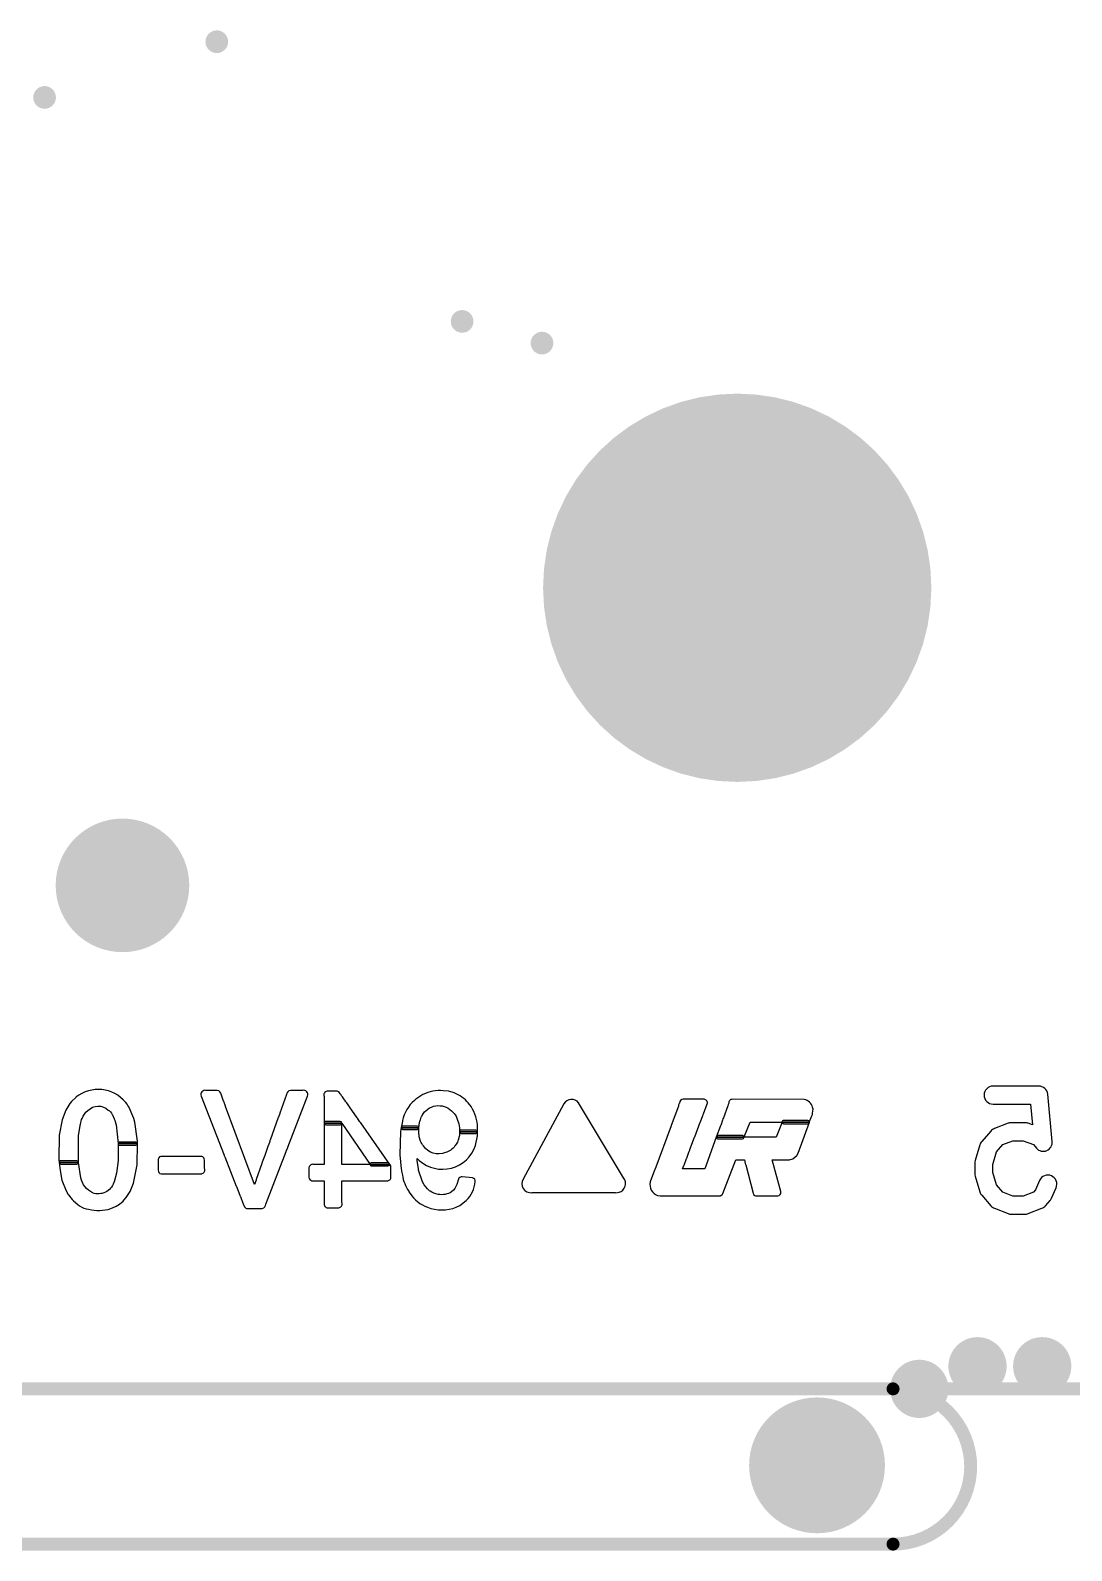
# Model space of a CAD drawing. Header units: inches. Extents: x -10 to 237, y -10 to 218.
# Drawn here: x 188.87 to 204.96, y 111.37 to 134.87 of the extents above; entities that cross this region are included whole.
import ezdxf

# ---------------------------------------------------------------- set-up
doc = ezdxf.new("R2010")
doc.units = ezdxf.units.IN
doc.header["$MEASUREMENT"] = 0
doc.layers.get('0').update_dxf_attribs({"color": 1})
doc.layers.add('1_DRL', color=12, linetype='Continuous')
doc.layers.add('3_GBS', color=52, linetype='Continuous')

# ---------------------------------------------------------------- blocks, each defined once
blk = doc.blocks.new('D11ROUND0_35001X0_35001')
at = {"const_width": 0.175005}
blk.add_lwpolyline([(0.087502, 0, 1), (-0.087502, 0, 1), (0.087502, 0)], format="xyb", dxfattribs=at)
blk = doc.blocks.new('D14ROUND1_4X1_4')
at = {"const_width": 0.7}
blk.add_lwpolyline([(0.35, 0, 1), (-0.35, 0, 1), (0.35, 0)], format="xyb", dxfattribs=at)
blk = doc.blocks.new('D16ROUND3_29999X3_29999')
at = {"const_width": 1.649995}
blk.add_lwpolyline([(0.824998, 0, 1), (-0.824998, 0, 1), (0.824998, 0)], format="xyb", dxfattribs=at)
blk = doc.blocks.new('D12ROUND0_7X0_7')
at = {"const_width": 0.35}
blk.add_lwpolyline([(0.175, 0, 1), (-0.175, 0, 1), (0.175, 0)], format="xyb", dxfattribs=at)
blk = doc.blocks.new('D19ROUND1_8X1_8')
at = {"const_width": 0.9}
blk.add_lwpolyline([(0.45, 0, 1), (-0.45, 0, 1), (0.45, 0)], format="xyb", dxfattribs=at)
blk = doc.blocks.new('D70ROUND6_00199X6_00199')
at = {"const_width": 3.000995}
blk.add_lwpolyline([(1.500498, 0, 1), (-1.500498, 0, 1), (1.500498, 0)], format="xyb", dxfattribs=at)
blk = doc.blocks.new('D72ROUND2_06499X2_06499')
at = {"const_width": 1.032495}
blk.add_lwpolyline([(0.516247, 0, 1), (-0.516247, 0, 1), (0.516247, 0)], format="xyb", dxfattribs=at)
blk = doc.blocks.new('D82ROUND0_9X0_9')
at = {"const_width": 0.45}
blk.add_lwpolyline([(0.225, 0, 1), (-0.225, 0, 1), (0.225, 0)], format="xyb", dxfattribs=at)
blk = doc.blocks.new('D87ROUND2_1X2_1')
at = {"const_width": 1.05}
blk.add_lwpolyline([(0.525, 0, 1), (-0.525, 0, 1), (0.525, 0)], format="xyb", dxfattribs=at)

msp = doc.modelspace()

# ---------------------------------------------------------------- linework, layer by layer
at = {"layer": '3_GBS'}
for points in [[(189.61527, 117.36982), (189.61611, 117.78346), (189.63785, 117.93466), (189.64074, 117.94335), (189.64214, 117.95031), (189.64278, 117.95724), (189.64966, 117.98854), (189.65736, 118.00939), (189.66302, 118.032), (189.6712, 118.04762), (189.6712, 118.04762, -0.146146), (189.75802, 118.17104), (189.75802, 118.17104, -0.408394), (190.07475, 118.17972), (190.07475, 118.17972, -0.123383), (190.13406, 118.11193), (190.13884, 118.10497), (190.16703, 118.04241), (190.17379, 118.02156), (190.1746, 118.01983), (190.19561, 117.94856), (190.22685, 117.66006), (190.52517, 117.66006), (190.52596, 117.70002), (190.48545, 117.99374), (190.47018, 118.04937), (190.39708, 118.21795), (190.39558, 118.21968), (190.39182, 118.22664), (190.37623, 118.24924), (190.36487, 118.2701), (190.34549, 118.29616), (190.34356, 118.29791), (190.34356, 118.29791, 0.409074), (189.57516, 118.37784), (189.57059, 118.37436), (189.50432, 118.31008), (189.48631, 118.28747), (189.4856, 118.28574), (189.48243, 118.28226), (189.41966, 118.17797), (189.36287, 118.03024), (189.3174, 117.79039), (189.31199, 117.41673), (189.31682, 117.36982)], [(191.86622, 117.48105), (191.86802, 117.47409), (191.87066, 117.46713), (191.87518, 117.45844), (192.05296, 117.00309), (192.05575, 116.99789), (192.10823, 116.86405), (192.11, 116.85709), (192.11265, 116.85013), (192.11717, 116.84145), (192.15664, 116.74066), (192.15842, 116.7337), (192.16106, 116.72674), (192.18557, 116.67808), (192.18557, 116.67808, 0.170004), (192.22382, 116.65722), (192.44755, 116.65722), (192.45524, 116.65897), (192.45524, 116.65897, 0.342928), (192.5084, 116.72501), (192.82367, 117.5384), (192.82456, 117.54188), (192.84787, 117.60096), (192.84876, 117.60444), (193.15478, 118.39522), (193.15478, 118.39522, 0.593513), (193.07642, 118.483), (192.89075, 118.48214), (192.89075, 118.48214, 0.370338), (192.82994, 118.41782), (192.72618, 118.1293), (192.72534, 118.12585), (192.70419, 118.06847), (192.70289, 118.06326), (192.57818, 117.71567), (192.57401, 117.70698), (192.57155, 117.70002), (192.56944, 117.69133), (192.54907, 117.63573), (192.54826, 117.63225), (192.49299, 117.47929), (192.49212, 117.47581), (192.45529, 117.37327), (192.45189, 117.36634), (192.44945, 117.35938), (192.44785, 117.35242), (192.35908, 117.10563), (192.35786, 117.09695), (192.33335, 117.02829), (192.3322, 117.02915), (191.88791, 118.23532), (191.88618, 118.2388), (191.8591, 118.3118), (191.85727, 118.31876), (191.81178, 118.43868), (191.81178, 118.43868, 0.361815), (191.73464, 118.483), (191.58481, 118.483), (191.58481, 118.483, 0.586039), (191.5078, 118.39522)], [(193.41142, 117.9781), (193.68427, 117.9781), (193.68447, 117.97899), (193.68554, 117.97899), (194.12041, 117.34025), (194.42808, 117.34025), (193.9767, 117.98158), (193.97297, 117.98854), (193.96926, 117.99374), (193.96451, 117.99895), (193.93266, 118.04414), (193.92999, 118.04937), (193.92659, 118.05458), (193.92049, 118.06154), (193.80299, 118.22839), (193.79916, 118.23532), (193.79545, 118.24056), (193.79075, 118.24576), (193.76017, 118.2892), (193.75625, 118.29616), (193.75255, 118.30136), (193.74795, 118.3066), (193.73814, 118.32049), (193.73426, 118.32745), (193.73055, 118.33266), (193.72593, 118.33786), (193.69413, 118.38305), (193.69027, 118.39001), (193.68656, 118.39522), (193.68188, 118.40045), (193.67223, 118.41434), (193.66936, 118.41955), (193.66565, 118.42478), (193.66108, 118.42999), (193.64886, 118.44736), (193.64886, 118.44736, 0.292815), (193.59377, 118.47256), (193.45806, 118.4717), (193.45806, 118.4717, 0.505079), (193.41142, 118.39001)], [(194.926, 118.09456, -0.502384), (195.3801, 118.1658), (195.3801, 118.1658, -0.082112), (195.44977, 118.08239), (195.44977, 118.08239, -0.113352), (195.50451, 117.84409), (195.78173, 117.84409), (195.78274, 117.9051), (195.78274, 117.9051, 0.131923), (195.68414, 118.23184), (195.63822, 118.29095), (195.6181, 118.3118), (195.6181, 118.3118, 0.131675), (195.39034, 118.45432), (195.33171, 118.46997), (195.25209, 118.47866), (195.25209, 118.47866, 0.130651), (194.93847, 118.41955), (194.82605, 118.34655), (194.80736, 118.32918), (194.80736, 118.32918, 0.161456), (194.62247, 118.01635), (194.61973, 118.00939), (194.59999, 117.9051), (194.87228, 117.9051), (194.88506, 117.99202), (194.88556, 117.99374), (194.88902, 118.0007), (194.89138, 118.00766), (194.89308, 118.01635), (194.89547, 118.02328), (194.89892, 118.03024), (194.91145, 118.06847), (194.91698, 118.07891), (194.92074, 118.08412), (194.92371, 118.08935), (194.926, 118.09456)], [(203.54562, 116.91435), (203.54562, 116.91435, 0.109637), (203.57452, 116.86116), (203.71521, 116.69956), (203.71521, 116.69956, 0.123728), (203.77097, 116.66047), (203.98247, 116.57947), (203.98247, 116.57947, 0.091758), (204.0323, 116.57025), (204.24387, 116.57025), (204.24387, 116.57025, 0.091417), (204.29388, 116.57947), (204.50541, 116.66047), (204.50541, 116.66047, 0.123694), (204.56114, 116.69956), (204.63104, 116.77985), (204.63104, 116.77985, 0.077375), (204.65405, 116.81615), (204.72456, 116.9781), (204.72456, 116.9781, 0.414227), (204.652234, 117.161963), (204.652234, 117.161963, 0.414227), (204.46837, 117.08963), (204.40645, 116.94739), (204.37297, 116.90894), (204.21811, 116.84965), (204.05824, 116.84965), (203.9034, 116.90894), (203.80549, 117.02141), (203.7491, 117.21569), (203.7491, 117.33794), (203.80549, 117.53223), (203.9034, 117.6447), (204.05824, 117.70398), (204.21811, 117.70398), (204.37297, 117.6447), (204.4206, 117.58999), (204.4206, 117.58999, 0.730632), (204.66497, 117.69547), (204.59451, 118.42399), (204.59451, 118.42399, 0.386226), (204.45545, 118.55023), (203.75039, 118.55023), (203.75039, 118.55023, 0.414214), (203.61069, 118.41053), (203.61069, 118.41053, 0.414214), (203.75039, 118.27083), (204.3286, 118.27083), (204.35974, 117.94894), (204.29388, 117.97414), (204.29388, 117.97414, 0.091653), (204.24394, 117.98338), (204.03243, 117.98338), (204.03243, 117.98338, 0.091693), (203.98247, 117.97414), (203.77097, 117.89316), (203.77097, 117.89316, 0.123735), (203.71521, 117.85407), (203.57452, 117.69247), (203.57452, 117.69247, 0.109598), (203.54562, 117.63929), (203.47534, 117.3971), (203.47534, 117.3971, 0.071412), (203.4697, 117.3578), (203.4697, 117.19583), (203.4697, 117.19583, 0.071412), (203.47534, 117.15653)], [(197.91302, 116.9037), (197.91302, 116.90284), (197.91611, 116.90198), (197.9441, 116.90284), (197.96935, 116.90807), (197.96935, 116.90807, 0.52968), (198.03821, 117.13053), (197.34408, 118.29151), (197.34408, 118.29151, 0.522394), (197.11607, 118.27589), (196.48515, 117.11315), (196.48515, 117.11315, 0.616632), (196.62191, 116.90198), (196.62191, 116.9037)], [(199.53178, 116.85326), (199.53884, 116.85501), (199.54359, 116.85674), (199.5649, 116.87239), (199.56879, 116.87759), (199.57443, 116.88803), (199.7757, 117.40769), (199.90666, 117.40769), (199.92119, 117.35206), (199.92243, 117.34338), (199.92442, 117.33644), (199.92658, 117.33121), (200.04042, 116.89499), (200.04938, 116.87586), (200.06963, 116.85849), (200.07814, 116.85501), (200.0852, 116.85326), (200.42609, 116.85326), (200.42609, 116.85326, 0.3637), (200.47242, 116.90853), (200.47242, 116.90853, 0.065201), (200.47057, 116.92278), (200.33712, 117.40769), (200.60209, 117.40942), (200.61438, 117.4129), (200.61438, 117.4129, 0.24609), (200.73549, 117.51544), (200.91227, 117.99339), (200.48814, 117.99339), (200.39813, 117.75877), (199.47263, 117.75877), (199.29625, 117.27038), (198.95058, 117.27038), (198.97042, 117.32252), (198.97456, 117.32948), (199.0121, 117.43202), (199.0154, 117.43723), (199.0551, 117.545), (199.05815, 117.55021), (199.06115, 117.55717), (199.06376, 117.56758), (199.13646, 117.75877), (199.1408, 117.76573), (199.22444, 117.98991), (199.22866, 117.99687), (199.26546, 118.09768), (199.2691, 118.10462), (199.27184, 118.11157), (199.27405, 118.12026), (199.33234, 118.27322), (199.33234, 118.27322, 0.480689), (199.28375, 118.34622), (198.96153, 118.34622), (198.96153, 118.34622, 0.404656), (198.90529, 118.28711), (198.90529, 118.28711, 0.202444), (198.88827, 118.24681), (198.88848, 118.24193), (198.77702, 117.94299), (198.77387, 117.93779), (198.52051, 117.25476), (198.51962, 117.25128), (198.45261, 117.06878), (198.45261, 117.06878, 0.394546), (198.56343, 116.86022), (198.60522, 116.85326)], [(200.91227, 117.99339), (200.91291, 117.99514), (200.9155, 118.00035), (200.94885, 118.09247), (200.94885, 118.09247, 0.193315), (200.96178, 118.13243), (200.96736, 118.19484), (200.96736, 118.19484, 0.130043), (200.96081, 118.2228), (200.96081, 118.2228, 0.261202), (200.83254, 118.34447), (199.72162, 118.34622), (199.72162, 118.34622, 0.416866), (199.66435, 118.28363), (199.66435, 118.28363, 0.179689), (199.65045, 118.24541), (199.58289, 118.05943), (199.58289, 118.05943, 0.187048), (199.56899, 118.0212), (199.54042, 117.94299), (199.53727, 117.93779), (199.47263, 117.75877), (199.90181, 117.75877), (199.91268, 117.7831), (199.91352, 117.79006), (199.9978, 117.99339)], [(193.17598, 117.14074), (193.17598, 117.14074, 0.36302), (193.22133, 117.08651), (193.41148, 117.08478), (193.41148, 116.72674), (193.41148, 116.72674, 0.496133), (193.47845, 116.66852), (193.63903, 116.66939), (193.64602, 116.67114), (193.64602, 116.67114, 0.466458), (193.68435, 116.75283), (193.68427, 117.08478), (194.39692, 117.08651), (194.39692, 117.08651, 0.4423), (194.44226, 117.15603), (194.44225, 117.30055), (194.44225, 117.30055, 0.168644), (194.43177, 117.33505), (194.42808, 117.34025), (193.68435, 117.34025), (193.68427, 117.9781), (193.41142, 117.9781), (193.41142, 117.33939), (193.23952, 117.33939), (193.23952, 117.34025), (193.23952, 117.34025, 0.48286), (193.17602, 117.27769)], [(193.65887, 117.9527), (193.65887, 117.9527, 1), (193.65887, 118.0035), (193.43682, 118.0035), (193.43682, 118.0035, 0.414214), (193.41142, 117.9781), (193.41142, 117.9781, 0.414214), (193.43682, 117.9527)], [(200.8852, 117.96799), (200.8852, 117.96799, 1), (200.8852, 118.01879), (200.51354, 118.01879), (200.51354, 118.01879, 0.414214), (200.48814, 117.99339), (200.48814, 117.99339, 0.414214), (200.51354, 117.96799)], [(194.61998, 117.1734, 0.108173), (194.71937, 116.92313), (194.72211, 116.9162), (194.74028, 116.89011), (194.74028, 116.89011, 0.16033), (195.00825, 116.67808), (195.00825, 116.67808, 0.181672), (195.45361, 116.67635), (195.5083, 116.70416), (195.60832, 116.77889), (195.60832, 116.77889, 0.167067), (195.74767, 117.07261), (195.74767, 117.07261, 0.374981), (195.70573, 117.13169), (195.54622, 117.14734), (195.54622, 117.14734, 0.354439), (195.48541, 117.10911), (195.46275, 117.02915), (195.46275, 117.02915, -0.14578), (195.38183, 116.9162), (195.38183, 116.9162, -0.110569), (195.28183, 116.87622), (195.28183, 116.87622, -0.109662), (195.17332, 116.87622), (195.17332, 116.87622, -0.140224), (195.04901, 116.92661), (195.03951, 116.93182), (195.00606, 116.96311), (194.9574, 117.02222), (194.93205, 117.06913), (194.87159, 117.24815), (194.87124, 117.24988), (194.87086, 117.25684), (194.86956, 117.2638), (194.86728, 117.27073), (194.85107, 117.39761), (194.85145, 117.40457), (194.85003, 117.42717), (194.85021, 117.42976), (194.88236, 117.40109), (194.88236, 117.40109, 0.541106), (195.75048, 117.63225), (195.78066, 117.77998), (195.78173, 117.84409), (195.50451, 117.84409), (195.50451, 117.84409, -0.034395), (195.49941, 117.76954), (195.48323, 117.71567), (195.47677, 117.7035), (195.47677, 117.7035, -0.095185), (195.43862, 117.63398), (195.43136, 117.62702), (195.43136, 117.62702, -0.204073), (195.28625, 117.52275), (195.28625, 117.52275, -0.357128), (194.94495, 117.62529), (194.94495, 117.62529, -0.117624), (194.90263, 117.70002), (194.88214, 117.76433), (194.88112, 117.77302), (194.88114, 117.7765), (194.87439, 117.83037), (194.87454, 117.83558), (194.87391, 117.84429), (194.87238, 117.85122), (194.87228, 117.9051), (194.59999, 117.9051), (194.58882, 117.84602), (194.57899, 117.48973), (194.60047, 117.27073), (194.60581, 117.24988), (194.60789, 117.23599), (194.60893, 117.23251), (194.61998, 117.1734)], [(194.84688, 117.8797), (194.84688, 117.8797, 1), (194.84688, 117.9305), (194.62585, 117.9305), (194.62585, 117.9305, 0.414214), (194.60045, 117.9051), (194.60045, 117.9051, 0.414214), (194.62585, 117.8797)], [(195.75633, 117.81869), (195.75633, 117.81869, 1), (195.75633, 117.86949), (195.52991, 117.86949), (195.52991, 117.86949, 0.414214), (195.50451, 117.84409), (195.50451, 117.84409, 0.414214), (195.52991, 117.81869)], [(199.87641, 117.73337), (199.87641, 117.73337, 1), (199.87641, 117.78417), (199.49963, 117.78417), (199.49963, 117.78417, 0.414214), (199.47423, 117.75877), (199.47423, 117.75877, 0.414214), (199.49963, 117.73337)], [(189.35903, 117.09347), (189.42319, 116.93182), (189.45703, 116.87274), (189.45863, 116.87099), (189.51664, 116.79453), (189.53229, 116.77889), (189.53465, 116.77714), (189.53782, 116.77368), (189.60267, 116.71981), (189.63183, 116.70068), (189.63183, 116.70068, 0.117974), (189.77102, 116.64505), (189.77102, 116.64505, 0.132179), (190.11301, 116.65549), (190.18628, 116.68851), (190.18865, 116.69024), (190.19622, 116.69372), (190.24544, 116.72326), (190.3034, 116.77193), (190.31387, 116.78409), (190.31577, 116.78585), (190.35067, 116.8258), (190.41168, 116.92141), (190.46528, 117.05176), (190.51869, 117.33505), (190.52517, 117.66006), (190.22685, 117.66006), (190.22494, 117.40109), (190.20376, 117.20469), (190.16614, 117.06741), (190.16147, 117.05697), (190.16147, 117.05697, -0.415756), (189.83201, 116.8988), (189.83201, 116.8988, -0.224421), (189.64986, 117.13169), (189.61527, 117.36982), (189.31682, 117.36982), (189.3299, 117.24292)], [(190.49977, 117.63466), (190.49977, 117.63466, 1), (190.49977, 117.68546), (190.25225, 117.68546), (190.25225, 117.68546, 0.414214), (190.22685, 117.66006), (190.22685, 117.66006, 0.414214), (190.25225, 117.63466)], [(189.58987, 117.34442), (189.58987, 117.34442, 1), (189.58987, 117.39522), (189.34234, 117.39522), (189.34234, 117.39522, 0.414214), (189.31694, 117.36982), (189.31694, 117.36982, 0.414214), (189.34234, 117.34442)], [(190.8451, 117.24851), (190.8451, 117.24851, 0.36302), (190.89045, 117.19428), (191.51603, 117.19428), (191.52301, 117.19601), (191.52771, 117.19773), (191.52771, 117.19773, 0.440979), (191.56134, 117.27769), (191.56129, 117.40629), (191.56129, 117.40629, 0.366007), (191.51912, 117.46365), (190.88735, 117.46365), (190.88735, 117.46365, 0.393256), (190.84511, 117.40109)], [(194.39702, 117.31485), (194.39702, 117.31485, 1), (194.39702, 117.36565), (194.14581, 117.36565), (194.14581, 117.36565, 0.414214), (194.12041, 117.34025), (194.12041, 117.34025, 0.414214), (194.14581, 117.31485)]]:
    msp.add_lwpolyline(points, format="xyb", close=True, dxfattribs=at)
at = {"layer": '3_GBS', "const_width": 0.2}
for points in [[(227.18954, 113.86977), (114.79477, 113.86977)], [(132.77474, 111.46978), (202.2046, 111.46978)]]:
    msp.add_lwpolyline(points, dxfattribs=at)
msp.add_lwpolyline([(202.2046, 111.46978, 1), (202.2046, 113.86977)], format="xyb", dxfattribs=at)
at = {"layer": '3_GBS', "const_width": 0.1}
for points in [[(202.1546, 113.86977, 1), (202.2546, 113.86977, 1), (202.1546, 113.86977)], [(202.1546, 111.46978, 1), (202.2546, 111.46978, 1), (202.1546, 111.46978)], [(202.1546, 111.46978, 1), (202.2546, 111.46978, 1), (202.1546, 111.46978)], [(202.1546, 111.46978, 1), (202.2546, 111.46978, 1), (202.1546, 111.46978)]]:
    msp.add_lwpolyline(points, format="xyb", close=True, dxfattribs=at)

# ---------------------------------------------------------------- block references
at = {"layer": '1_DRL'}
for name, p in [('D11ROUND0_35001X0_35001', (191.75169, 134.69269)), ('D11ROUND0_35001X0_35001', (189.08977, 133.83163)), ('D11ROUND0_35001X0_35001', (195.54391, 130.36961)), ('D11ROUND0_35001X0_35001', (196.77835, 130.03433)), ('D16ROUND3_29999X3_29999', (199.79587, 126.25227)), ('D14ROUND1_4X1_4', (190.29373, 121.65233)), ('D12ROUND0_7X0_7', (203.51001, 114.21976)), ('D12ROUND0_7X0_7', (204.51, 114.21976)), ('D12ROUND0_7X0_7', (202.61001, 113.86977)), ('D19ROUND1_8X1_8', (201.02962, 112.68743))]:
    msp.add_blockref(name, p, dxfattribs=at)
at = {"layer": '3_GBS'}
for name, p in [('D70ROUND6_00199X6_00199', (199.79587, 126.25227)), ('D72ROUND2_06499X2_06499', (190.29373, 121.65233)), ('D82ROUND0_9X0_9', (203.51001, 114.21976)), ('D82ROUND0_9X0_9', (204.51, 114.21976)), ('D82ROUND0_9X0_9', (202.61001, 113.86977)), ('D87ROUND2_1X2_1', (201.02962, 112.68743))]:
    msp.add_blockref(name, p, dxfattribs=at)

doc.saveas('drawing.dxf')
